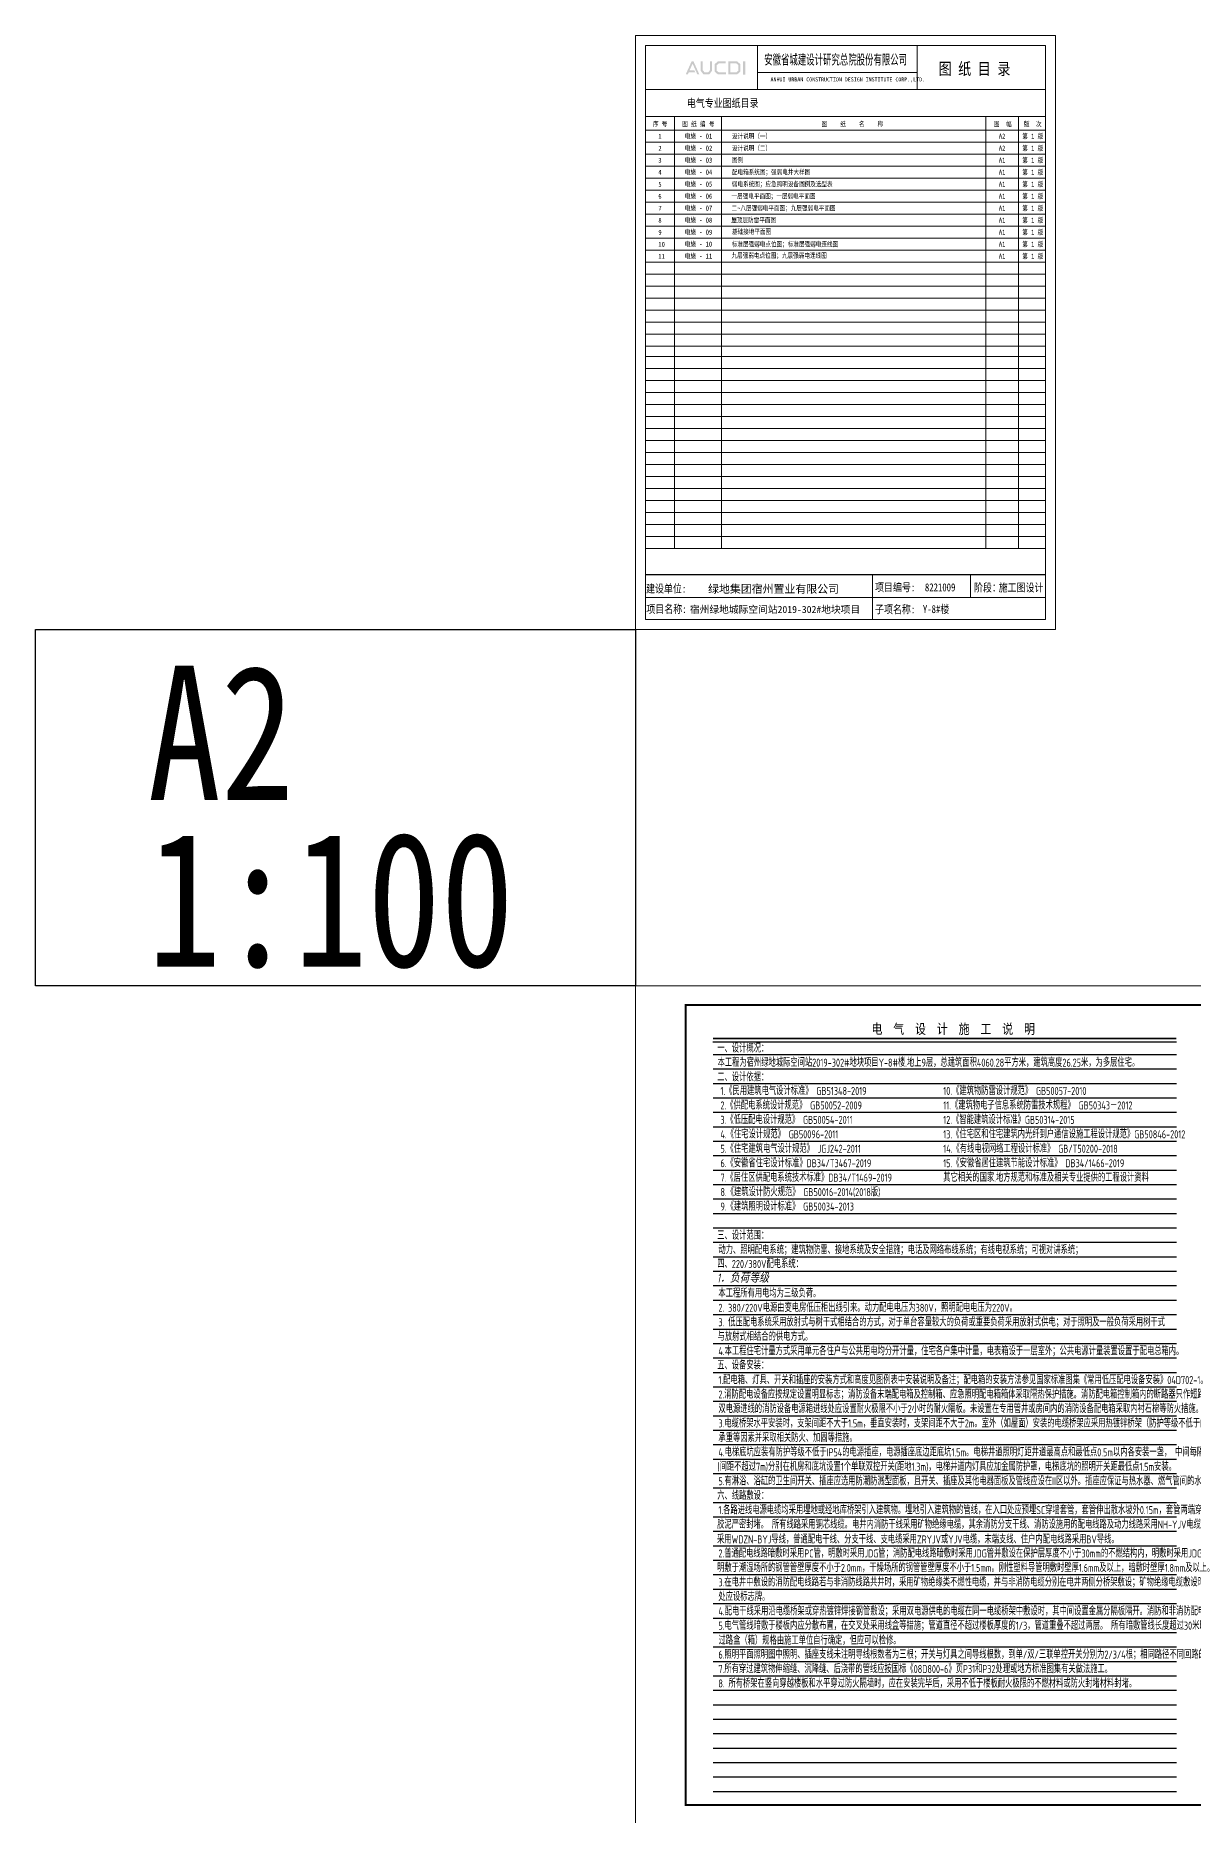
# Model space of a CAD drawing. Extents: x 3753737 to 4713801, y -857380 to 24339.
# Drawn here: x 4424948 to 4482833, y -629102 to -540115 of the extents above; entities that cross this region are included whole.
import ezdxf
from ezdxf.enums import TextEntityAlignment as Align

# ---------------------------------------------------------------- set-up
doc = ezdxf.new("R2010")
doc.units = 0
doc.header["$LTSCALE"] = 1000
doc.header["$MEASUREMENT"] = 0
for name, color, linetype in [('DIM-照明', 7, 'CONTINUOUS'), ('TEL_TEXT', 7, 'CONTINUOUS'), ('text', 7, 'CONTINUOUS'), ('图签文字', 4, 'CONTINUOUS')]:
    doc.layers.add(name, color=color, linetype=linetype)
doc.layers.add('图框', color=147, linetype='CONTINUOUS', lineweight=20)
doc.layers.add('图签', color=147, linetype='CONTINUOUS', lineweight=18)
doc.styles.add('FFDI-TEXT', font='gbeitc.shx', dxfattribs={"width": 0.8, "height": 4.5, "bigfont": 'hztxt.shx'})
doc.styles.add('ICDA-STYLE2', font='simhei.ttf', dxfattribs={"width": 0.8})
doc.styles.add('TSSD_Dimension', font='Tssdeng.shx', dxfattribs={"width": 0.7, "bigfont": 'tssdchn.shx'})
doc.styles.add('宋体', font='', dxfattribs={"height": 4})
doc.styles.add('建筑图签-1', font='simhei.ttf', dxfattribs={"width": 0.7})
doc.styles.add('黑体', font='simhei.ttf')
doc.styles.get('宋体').set_extended_font_data('SimSun')

msp = doc.modelspace()

# ---------------------------------------------------------------- hatches: boundary and pattern name
at = {"layer": '图签文字'}
h = msp.add_hatch(color=4, dxfattribs=at)
h.paths.add_polyline_path([(4460317.2, -541409.4), (4460424, -541409.4), (4460424, -542064.1), (4460317.2, -542064.1)])
h.paths.add_polyline_path([(4459677.4, -541508.5), (4459677.4, -541955.6), (4459983.9, -541955.6), (4460089.5, -541864.9), (4460089.5, -541594.1), (4459987.1, -541508.5)], flags=16)
h.paths.add_polyline_path([(4459577.1, -541408.1), (4459577.1, -542056), (4460021.1, -542056), (4460189.8, -541911), (4460189.8, -541547.2), (4460023.5, -541408.1)])
h.paths.add_polyline_path([(4459455.6, -541405), (4459455.6, -541503), (4459109.6, -541503), (4458996.7, -541597.3), (4458996.7, -541869.2), (4459109.6, -541956.1), (4459457.5, -541956.1), (4459457.5, -542059.6), (4459063.3, -542059.6), (4458891.2, -541911.7), (4458891.2, -541547.4), (4459059.6, -541405)])
h.paths.add_polyline_path([(4458195.1, -541406.5), (4458297.6, -541406.5), (4458297.6, -541840.6), (4458394.6, -541952.4), (4458573.6, -541952.4), (4458670.5, -541840.6), (4458670.5, -541406.5), (4458767.4, -541406.5), (4458767.4, -541872.3), (4458627.6, -542056.7), (4458340.5, -542056.7), (4458195.1, -541870.4)])
h.paths.add_polyline_path([(4457743.1, -541407.7), (4457842.5, -541407.7), (4458133.2, -542057.4), (4458034.9, -542057.4), (4457795.6, -541518.3), (4457646.8, -541848.4), (4457877.6, -541848.4), (4457929.1, -541946.3), (4457605.2, -541946.3), (4457555.4, -542059.1), (4457450.8, -542059.1)])

# ---------------------------------------------------------------- linework, layer by layer
at = {"layer": 'TEL_TEXT', "color": 0}
for p, q in [((4458809.5, -590418.2), (4481980, -590418.2)), ((4458827.8, -591056.6), (4481980, -591056.6)), ((4458827.8, -591056.6), (4481980, -591056.6)), ((4458827.8, -591779), (4481980, -591779)), ((4458827.8, -592501.5), (4481980, -592501.5)), ((4458827.8, -593223.9), (4481980, -593223.9)), ((4458827.8, -593946.4), (4481980, -593946.4)), ((4458827.8, -594668.8), (4481980, -594668.8)), ((4458827.8, -595391.3), (4481980, -595391.3)), ((4458827.8, -596113.7), (4481980, -596113.7)), ((4458827.8, -596836.2), (4481980, -596836.2)), ((4458827.8, -597558.7), (4481980, -597558.7)), ((4458827.8, -598281.1), (4481980, -598281.1)), ((4458827.8, -599003.6), (4481980, -599003.6)), ((4458827.8, -599726), (4481980, -599726)), ((4458827.8, -600448.5), (4481980, -600448.5)), ((4458827.8, -601170.9), (4481980, -601170.9)), ((4458827.8, -601893.4), (4481980, -601893.4)), ((4458827.8, -602615.8), (4481980, -602615.8)), ((4458827.8, -603338.3), (4481980, -603338.3)), ((4458827.8, -604060.8), (4481980, -604060.8)), ((4458827.8, -604783.2), (4481980, -604783.2)), ((4458827.8, -605505.7), (4481980, -605505.7)), ((4458827.8, -606228.1), (4481980, -606228.1)), ((4458827.8, -606950.6), (4481980, -606950.6)), ((4458827.8, -607673), (4481980, -607673)), ((4458827.8, -608395.5), (4481980, -608395.5)), ((4458827.8, -609117.9), (4481980, -609117.9)), ((4458827.8, -609840.4), (4481980, -609840.4)), ((4458827.8, -610562.8), (4481980, -610562.8)), ((4458827.8, -611285.3), (4481980, -611285.3)), ((4458827.8, -612007.8), (4481980, -612007.8)), ((4458827.8, -612730.2), (4481980, -612730.2)), ((4458827.8, -613452.7), (4481980, -613452.7)), ((4458827.8, -614175.1), (4481980, -614175.1)), ((4458827.8, -614897.6), (4481980, -614897.6)), ((4458827.8, -615620), (4481980, -615620)), ((4458827.8, -616342.5), (4481980, -616342.5)), ((4458827.8, -617064.9), (4481980, -617064.9)), ((4458827.8, -617787.4), (4481980, -617787.4)), ((4458827.8, -618509.9), (4481980, -618509.9)), ((4458827.8, -619232.3), (4481980, -619232.3)), ((4458827.8, -619954.8), (4481980, -619954.8)), ((4458827.8, -620677.2), (4481980, -620677.2)), ((4458827.8, -621399.7), (4481980, -621399.7)), ((4458827.8, -622122.1), (4481980, -622122.1)), ((4458827.8, -622844.6), (4481980, -622844.6)), ((4458827.8, -623567), (4481980, -623567)), ((4458827.8, -624289.5), (4481980, -624289.5)), ((4458827.8, -625011.9), (4481980, -625011.9)), ((4458827.8, -625734.4), (4481980, -625734.4)), ((4458827.8, -626456.9), (4481980, -626456.9)), ((4458827.8, -627179.3), (4481980, -627179.3)), ((4458827.8, -627901.8), (4481980, -627901.8))]:
    msp.add_line(p, q, dxfattribs=at)
at = {"layer": 'TEL_TEXT', "color": 0, "const_width": 85}
msp.add_lwpolyline([(4481980, -590265), (4458823.5, -590265)], dxfattribs=at)
at = {"layer": 'text', "color": 2}
msp.add_lwpolyline([(4454946.2, -587623), (4424948, -587623), (4424948, -569814.6), (4454946.2, -569814.6)], close=True, dxfattribs=at)
at = {"layer": '图框'}
for p, q in [((4475446.2, -540614.6), (4455446.2, -540614.6)), ((4455446.2, -540614.6), (4455446.2, -569314.6)), ((4461039.5, -542814.6), (4461039.5, -540614.6)), ((4469030.2, -542814.6), (4469030.2, -540614.6)), ((4475446.2, -569314.6), (4475446.2, -540614.6)), ((4469009.2, -541952.6), (4461039.5, -541952.6)), ((4455446.2, -544164.6), (4475446.2, -544164.6)), ((4455446.2, -544164.6), (4455446.2, -563964.6)), ((4455446.2, -544164.6), (4455446.2, -568164.6)), ((4456890.3, -544164.6), (4456890.3, -565764.6)), ((4459247.5, -544164.6), (4459247.5, -565764.6)), ((4472457.7, -544164.6), (4472457.7, -565764.6)), ((4474092, -544164.6), (4474092, -565764.6)), ((4455446.2, -544839.6), (4475446.2, -544839.6)), ((4455446.2, -544839.6), (4475446.2, -544839.6)), ((4475446.2, -544839.6), (4455446.2, -544839.6)), ((4475446.2, -544839.6), (4455446.2, -544839.6)), ((4475446.2, -545439.6), (4455446.2, -545439.6)), ((4475446.2, -546039.6), (4455446.2, -546039.6)), ((4455446.2, -546039.6), (4475446.2, -546039.6)), ((4455446.2, -546039.6), (4475446.2, -546039.6)), ((4475446.2, -546039.6), (4455446.2, -546039.6)), ((4455446.2, -546639.6), (4475446.2, -546639.6)), ((4455446.2, -546639.6), (4475446.2, -546639.6)), ((4475446.2, -546639.6), (4455446.2, -546639.6)), ((4475446.2, -546639.6), (4455446.2, -546639.6)), ((4455446.2, -547239.6), (4475446.2, -547239.6)), ((4455446.2, -547239.6), (4475446.2, -547239.6)), ((4475446.2, -547239.6), (4455446.2, -547239.6)), ((4475446.2, -547239.6), (4455446.2, -547239.6)), ((4455446.2, -547839.6), (4475446.2, -547839.6)), ((4455446.2, -547839.6), (4475446.2, -547839.6)), ((4475446.2, -547839.6), (4455446.2, -547839.6)), ((4475446.2, -547839.6), (4455446.2, -547839.6)), ((4475446.2, -547839.6), (4455446.2, -547839.6)), ((4475446.2, -547839.6), (4455446.2, -547839.6)), ((4475446.2, -548439.6), (4455446.2, -548439.6)), ((4455446.2, -548439.6), (4475446.2, -548439.6)), ((4455446.2, -548439.6), (4475446.2, -548439.6)), ((4475446.2, -548439.6), (4455446.2, -548439.6)), ((4455446.2, -549039.6), (4475446.2, -549039.6)), ((4455446.2, -549039.6), (4475446.2, -549039.6)), ((4475446.2, -549039.6), (4455446.2, -549039.6)), ((4475446.2, -549039.6), (4455446.2, -549039.6)), ((4455446.2, -549639.6), (4475446.2, -549639.6)), ((4455446.2, -549639.6), (4475446.2, -549639.6)), ((4475446.2, -549639.6), (4455446.2, -549639.6)), ((4475446.2, -549639.6), (4455446.2, -549639.6)), ((4455446.2, -550239.6), (4475446.2, -550239.6)), ((4455446.2, -550239.6), (4475446.2, -550239.6)), ((4475446.2, -550239.6), (4455446.2, -550239.6)), ((4475446.2, -550239.6), (4455446.2, -550239.6)), ((4475446.2, -550239.6), (4455446.2, -550239.6)), ((4475446.2, -550239.6), (4455446.2, -550239.6)), ((4475446.2, -550839.6), (4455446.2, -550839.6)), ((4455446.2, -550839.6), (4475446.2, -550839.6)), ((4455446.2, -550839.6), (4475446.2, -550839.6)), ((4475446.2, -550839.6), (4455446.2, -550839.6)), ((4455446.2, -551439.6), (4475446.2, -551439.6)), ((4455446.2, -551439.6), (4475446.2, -551439.6)), ((4475446.2, -551439.6), (4455446.2, -551439.6)), ((4475446.2, -551439.6), (4455446.2, -551439.6)), ((4455446.2, -552039.6), (4475446.2, -552039.6)), ((4455446.2, -552039.6), (4475446.2, -552039.6)), ((4475446.2, -552039.6), (4455446.2, -552039.6)), ((4475446.2, -552039.6), (4455446.2, -552039.6)), ((4455446.2, -552639.6), (4475446.2, -552639.6)), ((4455446.2, -552639.6), (4475446.2, -552639.6)), ((4475446.2, -552639.6), (4455446.2, -552639.6)), ((4475446.2, -552639.6), (4455446.2, -552639.6)), ((4475446.2, -552639.6), (4455446.2, -552639.6)), ((4475446.2, -552639.6), (4455446.2, -552639.6)), ((4475446.2, -553239.6), (4455446.2, -553239.6)), ((4455446.2, -553239.6), (4475446.2, -553239.6)), ((4455446.2, -553239.6), (4475446.2, -553239.6)), ((4475446.2, -553239.6), (4455446.2, -553239.6)), ((4455446.2, -553839.6), (4475446.2, -553839.6)), ((4455446.2, -553839.6), (4475446.2, -553839.6)), ((4475446.2, -553839.6), (4455446.2, -553839.6)), ((4475446.2, -553839.6), (4455446.2, -553839.6)), ((4475446.2, -554439.6), (4455446.2, -554439.6)), ((4475446.2, -555039.6), (4455446.2, -555039.6)), ((4475446.2, -555039.6), (4455446.2, -555039.6)), ((4475446.2, -555639.6), (4455446.2, -555639.6)), ((4475446.2, -556164.6), (4455446.2, -556164.6)), ((4455446.2, -556164.6), (4475446.2, -556164.6)), ((4455446.2, -556164.6), (4475446.2, -556164.6)), ((4475446.2, -556164.6), (4455446.2, -556164.6)), ((4455446.2, -556764.6), (4475446.2, -556764.6)), ((4455446.2, -556764.6), (4475446.2, -556764.6)), ((4475446.2, -556764.6), (4455446.2, -556764.6)), ((4475446.2, -556764.6), (4455446.2, -556764.6)), ((4455446.2, -557364.6), (4475446.2, -557364.6)), ((4455446.2, -557364.6), (4475446.2, -557364.6)), ((4475446.2, -557364.6), (4455446.2, -557364.6)), ((4475446.2, -557364.6), (4455446.2, -557364.6)), ((4455446.2, -557964.6), (4475446.2, -557964.6)), ((4455446.2, -557964.6), (4475446.2, -557964.6)), ((4475446.2, -557964.6), (4455446.2, -557964.6)), ((4475446.2, -557964.6), (4455446.2, -557964.6)), ((4475446.2, -557964.6), (4455446.2, -557964.6)), ((4475446.2, -557964.6), (4455446.2, -557964.6)), ((4475446.2, -558564.6), (4455446.2, -558564.6)), ((4455446.2, -558564.6), (4475446.2, -558564.6)), ((4455446.2, -558564.6), (4475446.2, -558564.6)), ((4475446.2, -558564.6), (4455446.2, -558564.6)), ((4455446.2, -559164.6), (4475446.2, -559164.6)), ((4455446.2, -559164.6), (4475446.2, -559164.6)), ((4475446.2, -559164.6), (4455446.2, -559164.6)), ((4475446.2, -559164.6), (4455446.2, -559164.6)), ((4455446.2, -559764.6), (4475446.2, -559764.6)), ((4455446.2, -559764.6), (4475446.2, -559764.6)), ((4475446.2, -559764.6), (4455446.2, -559764.6)), ((4475446.2, -559764.6), (4455446.2, -559764.6)), ((4455446.2, -560364.6), (4475446.2, -560364.6)), ((4455446.2, -560364.6), (4475446.2, -560364.6)), ((4475446.2, -560364.6), (4455446.2, -560364.6)), ((4475446.2, -560364.6), (4455446.2, -560364.6)), ((4475446.2, -560364.6), (4455446.2, -560364.6)), ((4475446.2, -560364.6), (4455446.2, -560364.6)), ((4475446.2, -560964.6), (4455446.2, -560964.6)), ((4455446.2, -560964.6), (4475446.2, -560964.6)), ((4455446.2, -560964.6), (4475446.2, -560964.6)), ((4475446.2, -560964.6), (4455446.2, -560964.6)), ((4455446.2, -561564.6), (4475446.2, -561564.6)), ((4455446.2, -561564.6), (4475446.2, -561564.6)), ((4475446.2, -561564.6), (4455446.2, -561564.6)), ((4475446.2, -561564.6), (4455446.2, -561564.6)), ((4455446.2, -562164.6), (4475446.2, -562164.6)), ((4455446.2, -562164.6), (4475446.2, -562164.6)), ((4475446.2, -562164.6), (4455446.2, -562164.6)), ((4475446.2, -562164.6), (4455446.2, -562164.6)), ((4455446.2, -562764.6), (4475446.2, -562764.6)), ((4455446.2, -562764.6), (4475446.2, -562764.6)), ((4475446.2, -562764.6), (4455446.2, -562764.6)), ((4475446.2, -562764.6), (4455446.2, -562764.6)), ((4475446.2, -562764.6), (4455446.2, -562764.6)), ((4475446.2, -562764.6), (4455446.2, -562764.6)), ((4475446.2, -563364.6), (4455446.2, -563364.6)), ((4455446.2, -563364.6), (4475446.2, -563364.6)), ((4455446.2, -563364.6), (4475446.2, -563364.6)), ((4475446.2, -563364.6), (4455446.2, -563364.6)), ((4455446.2, -563964.6), (4475446.2, -563964.6)), ((4455446.2, -563964.6), (4475446.2, -563964.6)), ((4475446.2, -563964.6), (4455446.2, -563964.6)), ((4475446.2, -563964.6), (4455446.2, -563964.6)), ((4455446.2, -564564.6), (4475446.2, -564564.6)), ((4455446.2, -564564.6), (4475446.2, -564564.6)), ((4475446.2, -564564.6), (4455446.2, -564564.6)), ((4475446.2, -564564.6), (4455446.2, -564564.6)), ((4475446.2, -564564.6), (4455446.2, -564564.6)), ((4475446.2, -564564.6), (4455446.2, -564564.6)), ((4475446.2, -565164.6), (4455446.2, -565164.6)), ((4455446.2, -565164.6), (4475446.2, -565164.6)), ((4455446.2, -565164.6), (4475446.2, -565164.6)), ((4475446.2, -565164.6), (4455446.2, -565164.6)), ((4475446.2, -565764.6), (4455446.2, -565764.6)), ((4466789, -567114.6), (4466789, -569314.6)), ((4471690.9, -567114.6), (4471690.9, -568214.4)), ((4455446.2, -568215.6), (4475446.2, -568214.1)), ((4455446.2, -569314.6), (4475446.2, -569314.6))]:
    msp.add_line(p, q, dxfattribs=at)
for points in [[(4475946.2, -540114.6), (4475946.2, -569814.6), (4454946.2, -569814.6), (4454946.2, -540114.6)], [(4475946.2, -540114.6), (4475946.2, -569814.6), (4454946.2, -569814.6), (4454946.2, -540114.6)], [(4455446.2, -569314.6), (4475446.2, -569314.6), (4475446.2, -540614.6), (4455446.2, -540614.6)], [(4454946.2, -587623), (4514346, -587623), (4514346, -629577.2), (4454946.2, -629577.2)]]:
    msp.add_lwpolyline(points, close=True, dxfattribs=at)
at = {"layer": '图框', "const_width": 56.2}
for points in [[(4455446.2, -542814.6), (4475446.2, -542814.6)], [(4455446.2, -567064.4), (4475446.2, -567064.4)]]:
    msp.add_lwpolyline(points, dxfattribs=at)
at = {"layer": '图框', "const_width": 100}
msp.add_lwpolyline([(4457446.2, -628577.2), (4513346.2, -628577.2), (4513346.2, -588577.2), (4457446.2, -588577.2)], close=True, dxfattribs=at)

# ---------------------------------------------------------------- texts
at = {"layer": 'DIM-照明', "color": 7, "linetype": 'Continuous', "style": 'FFDI-TEXT', "width": 0.8}
msp.add_text('1．负荷等级', height=450, dxfattribs=at).set_placement((4459018.4, -602460.7, 0))
at = {"layer": 'TEL_TEXT', "color": 4, "style": 'ICDA-STYLE2', "width": 0.8}
msp.add_text('电  气  设  计  施  工  说  明', height=500, dxfattribs=at).set_placement((4470824.9, -590027), align=Align.CENTER)
at = {"layer": 'TEL_TEXT', "style": 'TSSD_Dimension', "width": 0.7}
for s, p in [('一、设计概况：', (4459027.7, -590953.2)), ('二、设计依据：', (4459027.7, -592398.1)), ('三、设计范围：', (4459027.7, -600310.9)), ('动力、照明配电系统；建筑物防雷、接地系统及安全措施；电话及网络布线系统；有线电视系统；可视对讲系统；', (4459085.3, -601033)), ('四、220/380V配电系统：', (4459027.7, -601732.6)), ('2. 380/220V电源由变电房低压柜出线引来。动力配电电压为380V，照明配电电压为220V。', (4459085.3, -603922.8)), ('3. 低压配电系统采用放射式与树干式相结合的方式，对于单台容量较大的负荷或重要负荷采用放射式供电；对于照明及一般负荷采用树干式', (4459085.3, -604645.3)), ('与放射式相结合的供电方式。', (4459043.7, -605367.7)), ('4.本工程住宅计量方式采用单元各住户与公共用电均分开计量，住宅各户集中计量，电表箱设于一层室外；公共电源计量装置设置于配电总箱内。', (4459085.3, -606090.2)), ('五、设备安装：', (4459027.7, -606801.1)), ('1.配电箱、灯具、开关和插座的安装方式和高度见图例表中安装说明及备注；配电箱的安装方法参见国家标准图集《常用低压配电设备安装》04D702-1。 ', (4459085.3, -607535.1)), ('双电源进线的消防设备电源箱进线处应设置耐火极限不小于2小时的耐火隔板。未设置在专用管井或房间内的消防设备配电箱采取内衬石棉等防火措施。', (4459085.3, -608980)), ('2.消防配电设备应按规定设置明显标志；消防设备末端配电箱及控制箱、应急照明配电箱箱体采取隔热保护措施。消防配电箱控制箱内的断路器只作短路保护，过载保护仅用于报警。', (4459085.3, -608257.6)), ('3.电缆桥架水平安装时，支架间距不大于1.5m，垂直安装时，支架间距不大于2m。室外（如屋面）安装的电缆桥架应采用热镀锌桥架（防护等级不低于IP54）。桥架应充分考虑', (4459085.3, -609702.5)), ('承重等因素并采取相关防火、加固等措施。', (4459085.3, -610424.9)), ('4.电梯底坑应装有防护等级不低于IP54的电源插座，电源插座底边距底坑1.5m。电梯井道照明灯距井道最高点和最低点0.5m以内各安装一盏， 中间每隔一层设一盏壁装裸灯头', (4459085.3, -611147.4)), ('(间距不超过7m)分别在机房和底坑设置1个单联双控开关(距地1.3m)，电梯井道内灯具应加金属防护罩，电梯底坑的照明开关距最低点1.5m安装。', (4459033.4, -611869.8)), ('5.有淋浴、浴缸的卫生间开关、插座应选用防潮防溅型面板，且开关、插座及其他电器面板及管线应设在II区以外。插座应保证与热水器、燃气管间的水平净距不得于150mm。', (4459085.3, -612592.3)), ('六、线路敷设：', (4459027.7, -613317.5)), ('1.各路进线电源电缆均采用埋地或经地库桥架引入建筑物。埋地引入建筑物的管线，在入口处应预埋SC穿墙套管，套管伸出散水坡外0.15m，套管两端穿电缆后应采用防火、防水', (4459085.3, -614037.2)), ('胶泥严密封堵。 所有线路采用铜芯线缆。电井内消防干线采用矿物绝缘电缆，其余消防分支干线、消防设施用的配电线路及动力线路采用NH-YJV电缆，应急照明分支线路', (4459021.7, -614759.6)), ('采用WDZN-BYJ导线，普通配电干线、分支干线、支电缆采用ZRYJV或YJV电缆，末端支线、住户内配电线路采用BV导线。', (4459017.6, -615502.4)), ('2.普通配电线路暗敷时采用PC管，明敷时采用JDG管；消防配电线路暗敷时采用JDG管并敷设在保护层厚度不小于30mm的不燃结构内，明敷时采用JDG管且采取防火保护措施。', (4459085.3, -616204.6)), ('明敷于潮湿场所的钢管管壁厚度不小于2.0mm，干燥场所的钢管管壁厚度不小于1.5mm。刚性塑料导管明敷时壁厚1.6mm及以上，暗敷时壁厚1.8mm及以上。', (4459021.7, -616927)), ('3.在电井中敷设的消防配电线路若与非消防线路共井时，采用矿物绝缘类不燃性电缆，并与非消防电缆分别在电井两侧分桥架敷设；矿物绝缘电缆敷设时其首末端、分支处及中间接头', (4459085.3, -617649.5)), ('处应设标志牌。 ', (4459085.3, -618371.9)), ('4.配电干线采用沿电缆桥架或穿热镀锌焊接钢管敷设；采用双电源供电的电缆在同一电缆桥架中敷设时，其中间设置金属分隔板隔开。消防和非消防配电线路分桥架敷设。', (4459085.3, -619094.4)), ('过路盒（箱）规格由施工单位自行确定，但应可以检修。', (4459092.9, -620558.4)), ('5.电气管线暗敷于楼板内应分散布置，在交叉处采用线盒等措施；管道直径不超过楼板厚度的1/3，管道重叠不超过两层。 所有暗敷管线长度超过30米时，中间应加过路盒（箱），', (4459085.3, -619816.8)), ('6.照明平面照明图中照明、插座支线未注明导线根数者为三根；开关与灯具之间导线根数，到单/双/三联单控开关分别为2/3/4根；相同路径不同回路的导线不同穿一根管。', (4459085.3, -621261.7)), ('7.所有穿过建筑物伸缩缝、沉降缝、后浇带的管线应按国标《08D800-6》页P31和P32处理或地方标准图集有关做法施工。', (4459085.3, -621984.2)), ('8. 所有桥架在竖向穿越楼板和水平穿过防火隔墙时，应在安装完毕后，采用不低于楼板耐火极限的不燃材料或防火封堵材料封堵。', (4459085.3, -622706.6))]:
    msp.add_text(s, height=400, dxfattribs=at).set_placement(p)
at = {"layer": 'TEL_TEXT', "color": 1, "style": 'TSSD_Dimension', "width": 0.7}
for s, p in [('本工程为宿州绿地城际空间站2019-302#地块项目Y-8#楼.地上9层，总建筑面积4060.28平方米，建筑高度26.25米，为多层住宅。', (4459042.1, -591666.5)), ('本工程所有用电均为三级负荷。', (4459085.3, -603200.4))]:
    msp.add_text(s, height=400, dxfattribs=at).set_placement(p)
at = {"layer": 'TEL_TEXT', "color": 7, "style": 'TSSD_Dimension', "width": 0.7}
for s, p in [('1.《民用建筑电气设计标准》 GB51348-2019', (4459187.1, -593081)), ('10.《建筑物防雷设计规范》 GB50057-2010', (4470327.1, -593081)), ('2.《供配电系统设计规范》 GB50052-2009', (4459187.1, -593803.4)), ('11.《建筑物电子信息系统防雷技术规程》 GB50343－2012', (4470327.1, -593803.4)), ('3.《低压配电设计规范》 GB50054-2011', (4459187.1, -594525.9)), ('12.《智能建筑设计标准》GB50314-2015 ', (4470327.1, -594525.9)), ('4.《住宅设计规范》 GB50096-2011', (4459187.1, -595248.4)), ('13.《住宅区和住宅建筑内光纤到户通信设施工程设计规范》GB50846-2012', (4470327.1, -595248.4)), ('5.《住宅建筑电气设计规范》 JGJ242-2011  ', (4459187.1, -595970.8)), ('14.《有线电视网络工程设计标准》 GB/T50200-2018', (4470327.1, -595970.8)), ('7.《居住区供配电系统技术标准》DB34/T1469-2019', (4459187.1, -597415.7)), ('6.《安徽省住宅设计标准》DB34/T3467-2019', (4459187.1, -596693.3)), ('15.《安徽省居住建筑节能设计标准》 DB34/1466-2019', (4470327.1, -596693.3)), ('其它相关的国家.地方规范和标准及相关专业提供的工程设计资料', (4470327.1, -597415.7)), ('8.《建筑设计防火规范》 GB50016-2014(2018版)', (4459187.1, -598138.2)), ('9.《建筑照明设计标准》 GB50034-2013', (4459187.1, -598860.6))]:
    msp.add_text(s, height=400, dxfattribs=at).set_placement(p)
at = {"layer": 'text', "color": 2, "style": '黑体', "width": 0.8}
for s, p in [('A2', (4430551.5, -578340.2)), ('1:100', (4430551.5, -586666.3))]:
    msp.add_text(s, height=6729.45, dxfattribs=at).set_placement(p)
at = {"layer": '图签', "color": 6, "style": '宋体'}
for s, height, p in [('绿地集团宿州置业有限公司', 400, (4458569.1, -567980.7)), ('宿州绿地城际空间站2019-302#地块项目', 356.677, (4457664.6, -568985.5))]:
    msp.add_text(s, height=height, dxfattribs=at).set_placement(p)
at = {"layer": '图签文字', "color": 7, "style": '建筑图签-1'}
for s, height, width, p in [('安徽省城建设计研究总院股份有限公司', 500, 0.6, (4461376.7, -541560.2)), ('图 纸 目 录', 600, 0.8, (4470089.1, -542074.2)), ('序 号', 250, 0.8, (4455808.6, -544663.4)), ('图 纸 编 号', 250, 0.8, (4457276.3, -544663.4)), ('图    纸    名    称', 250, 0.8, (4464243.3, -544663.4)), ('图  幅', 250, 0.8, (4472861.9, -544663.4)), ('版  次', 250, 0.8, (4474358.3, -544663.4)), ('1', 250, 0.8, (4456082.8, -545273.9)), ('电施 - 01', 250, 0.8, (4457400.8, -545265.3)), ('设计说明（一）', 250, 0.8, (4459758, -545265.3)), ('A2', 250, 0.8, (4473106.1, -545265.3)), ('第 1 版', 250, 0.8, (4474275.5, -545265.3)), ('3', 250, 0.8, (4456082.8, -546473.9)), ('2', 250, 0.8, (4456082.8, -545873.9)), ('电施 - 02', 250, 0.8, (4457400.8, -545865.3)), ('电施 - 03', 250, 0.8, (4457400.8, -546465.3)), ('设计说明（二）', 250, 0.8, (4459758, -545865.3)), ('图例', 250, 0.8, (4459758, -546460.5)), ('A2', 250, 0.8, (4473106.1, -545865.3)), ('A1', 250, 0.8, (4473106.1, -546465.3)), ('第 1 版', 250, 0.8, (4474275.5, -545865.3)), ('第 1 版', 250, 0.8, (4474275.5, -546465.3)), ('4', 250, 0.8, (4456082.8, -547073.9)), ('电施 - 04', 250, 0.8, (4457400.8, -547065.3)), ('配电箱系统图；强弱电井大样图', 250, 0.8, (4459758, -547060.5)), ('A1', 250, 0.8, (4473106.1, -547065.3)), ('第 1 版', 250, 0.8, (4474275.5, -547065.3)), ('5', 250, 0.8, (4456082.8, -547673.9)), ('6', 250, 0.8, (4456082.8, -548273.9)), ('电施 - 05', 250, 0.8, (4457400.8, -547665.3)), ('电施 - 06', 250, 0.8, (4457400.8, -548265.3)), ('一层强电平面图；一层弱电平面图', 250, 0.8, (4459741.1, -548264.6)), ('弱电系统图；应急照明设备图例及选型表', 250, 0.8, (4459758, -547660.5)), ('A1', 250, 0.8, (4473106.1, -547665.3)), ('A1', 250, 0.8, (4473106.1, -548265.3)), ('第 1 版', 250, 0.8, (4474275.5, -547665.3)), ('第 1 版', 250, 0.8, (4474275.5, -548265.3)), ('7', 250, 0.8, (4456082.8, -548873.9)), ('电施 - 07', 250, 0.8, (4457400.8, -548865.3)), ('二~八层强弱电平面图；九层强弱电平面图', 250, 0.8, (4459741.1, -548864.6)), ('A1', 250, 0.8, (4473106.1, -548865.3)), ('第 1 版', 250, 0.8, (4474275.5, -548865.3)), ('8', 250, 0.8, (4456082.8, -549473.9)), ('9', 250, 0.8, (4456082.8, -550073.9)), ('电施 - 08', 250, 0.8, (4457400.8, -549465.3)), ('电施 - 09', 250, 0.8, (4457400.8, -550065.3)), ('屋顶层防雷平面图', 250, 0.8, (4459730.4, -549461.7)), ('基础接地平面图', 250, 0.8, (4459762.4, -550037.4)), ('A1', 250, 0.8, (4473106.1, -549465.3)), ('A1', 250, 0.8, (4473106.1, -550065.3)), ('第 1 版', 250, 0.8, (4474275.5, -549465.3)), ('第 1 版', 250, 0.8, (4474275.5, -550065.3)), ('10', 250, 0.8, (4456082.8, -550673.9)), ('电施 - 10', 250, 0.8, (4457400.8, -550665.3)), ('标准层强弱电点位图；标准层强弱电连线图', 250, 0.8, (4459751.7, -550666.4)), ('A1', 250, 0.8, (4473106.1, -550665.3)), ('第 1 版', 250, 0.8, (4474275.5, -550665.3)), ('11', 250, 0.8, (4456082.8, -551273.9)), ('电施 - 11', 250, 0.8, (4457400.8, -551265.3)), ('九层强弱电点位图；九层强弱电连线图', 250, 0.8, (4459741.1, -551231.4)), ('A1', 250, 0.8, (4473106.1, -551265.3)), ('第 1 版', 250, 0.8, (4474275.5, -551265.3)), (' 建设单位: ', 400, 0.8, (4455249.9, -567965.7)), ('项目编号:', 400, 0.8, (4466916.5, -567900.6)), ('阶段：', 400, 0.8, (4471863.7, -567913.1)), ('项目名称:', 400, 0.8, (4455483.4, -568988.1)), ('子项名称:', 400, 0.8, (4466916.5, -569000.4))]:
    msp.add_text(s, height=height, dxfattribs=dict(at, width=width)).set_placement(p)
at = {"layer": '图签文字', "linetype": 'Continuous', "style": '建筑图签-1', "width": 0.91}
msp.add_text('ANHUI URBAN CONSTRUCTION DESIGN INSTITUTE CORP.,LTD.', height=200, dxfattribs=at).set_placement((4461692.8, -542406.6))
at = {"layer": '图签文字', "style": '建筑图签-1', "width": 0.8}
msp.add_text('电气专业图纸目录', height=400, dxfattribs=at).set_placement((4457508.2, -543689.1))
at = {"layer": '图签文字', "color": 6, "style": '建筑图签-1', "width": 0.8}
for s, p in [('8221009', (4469409.3, -567900.6)), ('施工图设计', (4473096.3, -567913.1)), ('Y-8#楼', (4469309.5, -568988.1))]:
    msp.add_text(s, height=400, dxfattribs=at).set_placement(p)

doc.saveas('drawing.dxf')
